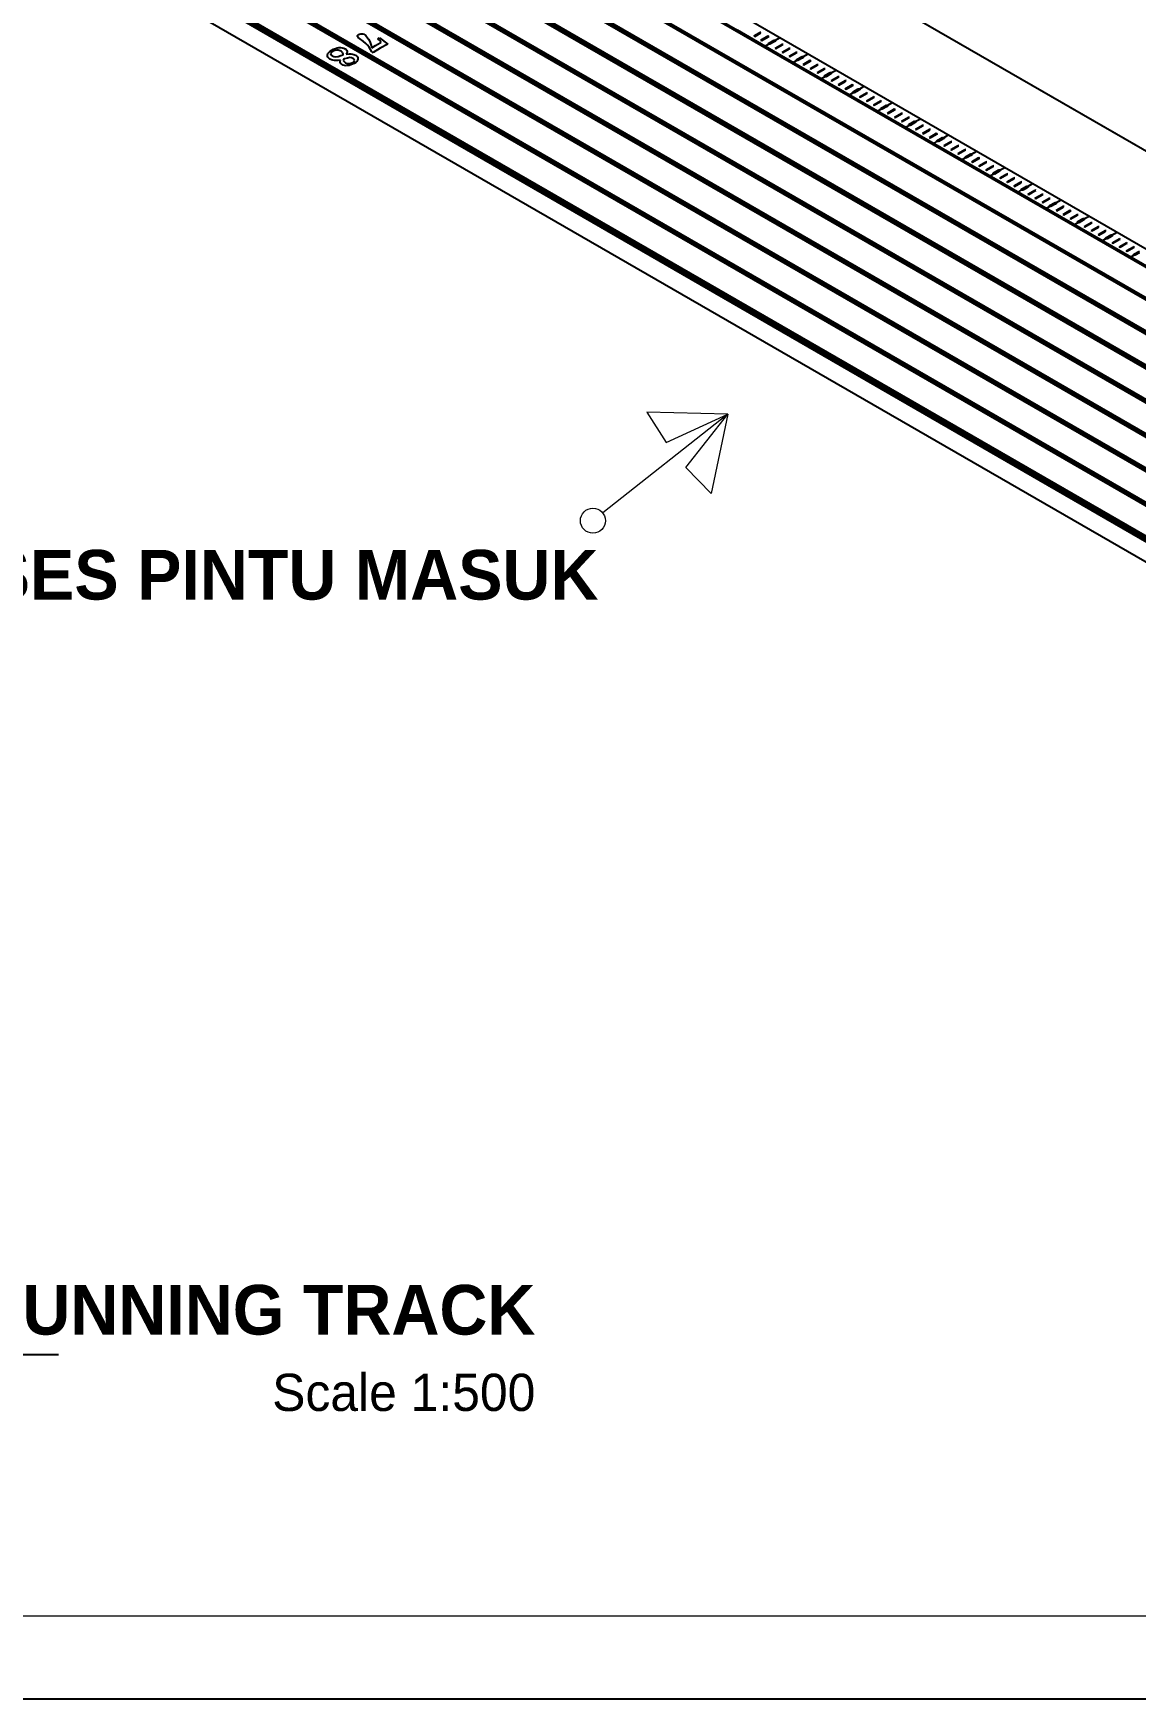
# Model space of a CAD drawing. Header units: centimetres. Extents: x -292707 to 138715, y -53922 to 66277.
# Drawn here: x 84074 to 87403, y -22067 to -17036 of the extents above; entities that cross this region are included whole.
import ezdxf

# ---------------------------------------------------------------- set-up
doc = ezdxf.new("R2010")
doc.units = ezdxf.units.CM
for name, color, linetype in [('A-ALINE-7', 119, 'Continuous'), ('A-ANNOTATION', 144, 'Continuous'), ('A-TEXT', 254, 'Continuous')]:
    doc.layers.add(name, color=color, linetype=linetype)
doc.layers.add('A-FILL-1', color=250, linetype='Continuous', lineweight=0, true_color=0x333333)
doc.styles.add('Scale 1000', font='GOTHICB.TTF', dxfattribs={"height": 150})
doc.styles.add('Scale 80', font='GOTHICB.TTF', dxfattribs={"height": 20})

# ---------------------------------------------------------------- blocks, each defined once
blk = doc.blocks.new('A$Cbf84a4b9')
at = {"layer": 'A-ALINE-7'}
for p, q in [((2419.5, 5288.7), (6160.1, 3129.1)), ((2419.5, 5288.7), (9900.7, 969.4)), ((2852, 4692), (8867, 1219.2)), ((2857.8, 4683.7), (8852.3, 1222.8)), ((2908.9, 4710.5), (8898.9, 1252.1)), ((2759, 4642), (8779.8, 1165.9)), ((2762.6, 4644), (8783.2, 1168)), ((2771.1, 4638.3), (8773.1, 1173)), ((2774.8, 4640.2), (8776.5, 1175.1)), ((2666, 4592), (8692.6, 1112.5)), ((2669.7, 4593.9), (8696, 1114.6)), ((2680.6, 4590.9), (8690.6, 1121)), ((2684.3, 4592.8), (8694, 1123.2)), ((2573.1, 4541.9), (8605.4, 1059.2)), ((2576.8, 4543.9), (8608.8, 1061.3)), ((2586.5, 4541.5), (8604.6, 1067)), ((2590.2, 4543.5), (8608, 1069.1)), ((2480.2, 4491.8), (8518.1, 1005.9)), ((2483.9, 4493.8), (8521.5, 1008)), ((2492.3, 4492.2), (8518.7, 1012.9)), ((2496, 4494.2), (8522.1, 1015)), ((2387.4, 4441.7), (8430.8, 952.6)), ((2391.1, 4443.7), (8434.2, 954.7)), ((2398.2, 4442.9), (8432.7, 958.8)), ((2401.9, 4444.8), (8436.1, 960.9)), ((2294.6, 4391.6), (8343.4, 899.3)), ((2298.3, 4393.6), (8346.9, 901.4)), ((2304, 4393.5), (8346.8, 904.7)), ((2307.7, 4395.5), (8350.2, 906.9)), ((2201.9, 4341.5), (8256, 846.1)), ((2205.5, 4343.4), (8259.5, 848.2)), ((2209.8, 4344.2), (8260.8, 850.7)), ((2213.5, 4346.2), (8264.2, 852.8)), ((2109.2, 4291.3), (8168.6, 792.9)), ((2112.8, 4293.3), (8172.1, 795)), ((2115.7, 4294.9), (8174.9, 796.6)), ((2115.7, 4292.4), (8174.9, 794.1)), ((2115.7, 4284.3), (8174.9, 786)), ((2119.4, 4296.8), (8178.3, 798.7)), ((2120.9, 4297.6), (8179.6, 799.6)), ((8174.9, 722.9), (2115.7, 4221.2)), ((4954.7, 3477.3), (5039.5, 3428.3)), ((5005.9, 3459.1), (5027.1, 3471.4)), ((3736.5, 3419.1), (3742.1, 3421.4)), ((3742.1, 3421.4), (3747.6, 3423.1)), ((3747.6, 3423.1), (3752.8, 3423.9)), ((3752.8, 3423.9), (3757.9, 3424.1)), ((3757.9, 3424.1), (3762.6, 3423.6)), ((3762.6, 3423.6), (3767.1, 3422.3)), ((3767.1, 3422.3), (3771.3, 3420.3)), ((3808.5, 3457.7), (3809.1, 3460.5)), ((3810.6, 3454.6), (3808.5, 3457.7)), ((3809.1, 3460.5), (3812.2, 3463.1)), ((3815.2, 3451), (3810.6, 3454.6)), ((3812.2, 3463.1), (3815.2, 3464.5)), ((3815.2, 3464.5), (3818.4, 3465.3)), ((3826, 3443.8), (3815.2, 3451)), ((3818.4, 3465.3), (3821.7, 3465.5)), ((3821.7, 3465.5), (3825.2, 3465.1)), ((3825.2, 3465.1), (3828.5, 3464.1)), ((3834.3, 3436.8), (3826, 3443.8)), ((3828.5, 3464.1), (3831.4, 3462.5)), ((3831.4, 3462.5), (3834, 3460.5)), ((3834, 3460.5), (3836.2, 3457.9)), ((3839.3, 3431.5), (3834.3, 3436.8)), ((3836.2, 3457.9), (3841.6, 3449.9)), ((3843.9, 3425.5), (3839.3, 3431.5)), ((3841.6, 3449.9), (3845.6, 3442.5)), ((3852.1, 3411.1), (3843.9, 3425.5)), ((3845.6, 3442.5), (3849.2, 3433.6)), ((3849.2, 3433.6), (3851.9, 3423.5)), ((3851.9, 3423.5), (3863.3, 3430.5)), ((3877.1, 3422.5), (3855.8, 3408.9)), ((3863.3, 3430.5), (3877.4, 3438)), ((3870.4, 3450.5), (3875.7, 3453.1)), ((3876.5, 3445.2), (3870.4, 3450.5)), ((3875.7, 3453.1), (3900.6, 3434.8)), ((3879.4, 3441.9), (3876.5, 3445.2)), ((3900.6, 3434.8), (3877.1, 3422.5)), ((3877.4, 3438), (3879.5, 3439.9)), ((3879.5, 3439.9), (3879.4, 3441.9)), ((5005.9, 3459.1), (5008, 3457.9)), ((5008, 3457.9), (5027.1, 3468.9)), ((5027.1, 3446.9), (5048.3, 3459.1)), ((5027.1, 3446.9), (5029.3, 3445.6)), ((5029.3, 3445.6), (5048.3, 3456.7)), ((5039.5, 3428.3), (5049.4, 3434)), ((5039.5, 3428.3), (5124.4, 3379.3)), ((5050.5, 3457.9), (5048.3, 3459.1)), ((5048.3, 3459.1), (5048.3, 3456.7)), ((5048.3, 3456.7), (5050.5, 3457.9)), ((5049.4, 3436.5), (5066.4, 3446.3)), ((5049.4, 3434), (5049.4, 3436.5)), ((5053.6, 3434), (5049.4, 3434)), ((5066.4, 3441.4), (5053.6, 3434)), ((5066.4, 3446.3), (5070.6, 3446.3)), ((5066.4, 3446.3), (5066.4, 3441.4)), ((5070.6, 3443.8), (5066.4, 3441.4)), ((5069.6, 3422.4), (5090.8, 3434.6)), ((5069.6, 3422.4), (5071.7, 3421.2)), ((5070.6, 3446.3), (5082.5, 3453.1)), ((5070.6, 3446.3), (5070.6, 3443.8)), ((5071.7, 3421.2), (5090.8, 3432.2)), ((5092.9, 3433.4), (5090.8, 3434.6)), ((5090.8, 3434.6), (5090.8, 3432.2)), ((5090.8, 3432.2), (5092.9, 3433.4)), ((5090.8, 3410.1), (5112, 3422.4)), ((5114.1, 3421.2), (5112, 3422.4)), ((5112, 3422.4), (5112, 3419.9)), ((5112, 3419.9), (5114.1, 3421.2)), ((3718.1, 3398.3), (3718.2, 3402)), ((3719.3, 3395), (3718.1, 3398.3)), ((3718.2, 3402), (3719.6, 3405.8)), ((3721.8, 3392), (3719.3, 3395)), ((3719.6, 3405.8), (3722.1, 3409.4)), ((3725.6, 3389.2), (3721.8, 3392)), ((3722.1, 3409.4), (3725.8, 3412.8)), ((3729.9, 3387.2), (3725.6, 3389.2)), ((3725.8, 3412.8), (3730.8, 3416.1)), ((3729.4, 3409.3), (3727.6, 3405.6)), ((3727.6, 3405.6), (3728.4, 3402)), ((3728.4, 3402), (3731.9, 3398.9)), ((3734, 3412.8), (3729.4, 3409.3)), ((3734.4, 3385.7), (3729.9, 3387.2)), ((3730.8, 3416.1), (3736.5, 3419.1)), ((3731.9, 3398.9), (3736.9, 3397)), ((3740.3, 3415.5), (3734, 3412.8)), ((3739.2, 3384.9), (3734.4, 3385.7)), ((3736.9, 3397), (3742.7, 3396.5)), ((3744.3, 3384.6), (3739.2, 3384.9)), ((3746.9, 3416.4), (3740.3, 3415.5)), ((3742.7, 3396.5), (3749.9, 3397.6)), ((3750.7, 3385.1), (3744.3, 3384.6)), ((3750.2, 3416.3), (3746.9, 3416.4)), ((3749.9, 3397.6), (3758.9, 3400.2)), ((3753.4, 3415.7), (3750.2, 3416.3)), ((3757.7, 3386.4), (3750.7, 3385.1)), ((3759.5, 3413.2), (3753.4, 3415.7)), ((3756.2, 3382.3), (3757.7, 3386.4)), ((3756.2, 3379.5), (3756.2, 3382.3)), ((3757.1, 3376.9), (3756.2, 3379.5)), ((3759.1, 3374.6), (3757.1, 3376.9)), ((3758.9, 3400.2), (3765.7, 3402.4)), ((3762, 3372.5), (3759.1, 3374.6)), ((3763.8, 3409.6), (3759.5, 3413.2)), ((3765.7, 3370.8), (3762, 3372.5)), ((3765.7, 3405.3), (3763.8, 3409.6)), ((3765.7, 3402.4), (3765.7, 3405.3)), ((3769.7, 3369.7), (3765.7, 3370.8)), ((3766.1, 3388), (3766, 3385.4)), ((3766, 3385.4), (3767.1, 3383)), ((3766.3, 3388.7), (3766.1, 3388)), ((3769.7, 3389.9), (3766.3, 3388.7)), ((3767.1, 3383), (3769.2, 3380.7)), ((3769.2, 3380.7), (3772.5, 3378.4)), ((3778.4, 3392.4), (3769.7, 3389.9)), ((3771.3, 3420.3), (3774.3, 3418.1)), ((3772.5, 3378.4), (3777.6, 3376.4)), ((3774.3, 3418.1), (3776.3, 3415.7)), ((3777.2, 3409.9), (3774.7, 3404.5)), ((3774.7, 3404.5), (3784.1, 3405.6)), ((3776.3, 3415.7), (3777.3, 3412.9)), ((3777.3, 3412.9), (3777.2, 3409.9)), ((3777.6, 3376.4), (3783.2, 3375.8)), ((3785.3, 3393.6), (3778.4, 3392.4)), ((3783.2, 3375.8), (3788.8, 3376.7)), ((3788.9, 3371.7), (3784, 3370.3)), ((3784.1, 3405.6), (3789.1, 3405.4)), ((3790.9, 3393.2), (3785.3, 3393.6)), ((3788.8, 3376.7), (3794.3, 3379)), ((3793.9, 3373.6), (3788.9, 3371.7)), ((3789.1, 3405.4), (3793.8, 3404.6)), ((3795.5, 3391.5), (3790.9, 3393.2)), ((3793.8, 3404.6), (3798.2, 3403.3)), ((3798.9, 3376.2), (3793.9, 3373.6)), ((3794.3, 3379), (3798.2, 3382.1)), ((3798.8, 3388.7), (3795.5, 3391.5)), ((3798.2, 3403.3), (3802.3, 3401.3)), ((3798.2, 3382.1), (3799.7, 3385.4)), ((3799.7, 3385.4), (3798.8, 3388.7)), ((3803.3, 3379.2), (3798.9, 3376.2)), ((3802.3, 3401.3), (3806, 3398.7)), ((3806.6, 3382.3), (3803.3, 3379.2)), ((3806, 3398.7), (3808.5, 3395.8)), ((3808.8, 3385.7), (3806.6, 3382.3)), ((3808.5, 3395.8), (3809.8, 3392.6)), ((3809.9, 3389.2), (3808.8, 3385.7)), ((3809.8, 3392.6), (3809.9, 3389.2)), ((3852.1, 3411.1), (3855.8, 3408.9)), ((5090.8, 3410.1), (5092.9, 3408.9)), ((5092.9, 3408.9), (5112, 3419.9)), ((5112, 3397.9), (5133.2, 3410.1)), ((5112, 3397.9), (5114.1, 3396.7)), ((5114.1, 3396.7), (5133.2, 3407.7)), ((5124.4, 3379.3), (5134.3, 3385)), ((5124.4, 3379.3), (5209.2, 3330.3)), ((5135.3, 3408.9), (5133.2, 3410.1)), ((5133.2, 3410.1), (5133.2, 3407.7)), ((5133.2, 3407.7), (5135.3, 3408.9)), ((5134.3, 3387.5), (5151.2, 3397.3)), ((5134.3, 3385), (5134.3, 3387.5)), ((5138.5, 3385), (5134.3, 3385)), ((5151.2, 3392.4), (5138.5, 3385)), ((5151.2, 3397.3), (5155.5, 3397.3)), ((5151.2, 3397.3), (5151.2, 3392.4)), ((5155.5, 3394.8), (5151.2, 3392.4)), ((5154.4, 3373.4), (5175.6, 3385.6)), ((5154.4, 3373.4), (5156.5, 3372.2)), ((5155.5, 3397.3), (5167.3, 3404.1)), ((5155.5, 3397.3), (5155.5, 3394.8)), ((5156.5, 3372.2), (5175.6, 3383.2)), ((5177.7, 3384.4), (5175.6, 3385.6)), ((5175.6, 3385.6), (5175.6, 3383.2)), ((5175.6, 3383.2), (5177.7, 3384.4)), ((5175.6, 3361.1), (5196.8, 3373.4)), ((5177.7, 3359.9), (5196.8, 3370.9)), ((5199, 3372.2), (5196.8, 3373.4)), ((5196.8, 3373.4), (5196.8, 3370.9)), ((5196.8, 3370.9), (5199, 3372.2)), ((3774.2, 3369.3), (3769.7, 3369.7)), ((3779, 3369.5), (3774.2, 3369.3)), ((3784, 3370.3), (3779, 3369.5)), ((5175.6, 3361.1), (5177.7, 3359.9)), ((5196.8, 3348.9), (5218.1, 3361.1)), ((5196.8, 3348.9), (5199, 3347.7)), ((5199, 3347.7), (5218.1, 3358.7)), ((5209.2, 3330.3), (5219.1, 3336)), ((5209.2, 3330.3), (5294.1, 3281.3)), ((5220.2, 3359.9), (5218.1, 3361.1)), ((5218.1, 3361.1), (5218.1, 3358.7)), ((5218.1, 3358.7), (5220.2, 3359.9)), ((5219.1, 3338.5), (5236.1, 3348.3)), ((5219.1, 3336), (5219.1, 3338.5)), ((5223.4, 3336), (5219.1, 3336)), ((5236.1, 3343.4), (5223.4, 3336)), ((5236.1, 3348.3), (5240.3, 3348.3)), ((5236.1, 3348.3), (5236.1, 3343.4)), ((5240.3, 3345.8), (5236.1, 3343.4)), ((5239.3, 3324.4), (5260.5, 3336.6)), ((5239.3, 3324.4), (5241.4, 3323.2)), ((5240.3, 3348.3), (5252.2, 3355.1)), ((5240.3, 3348.3), (5240.3, 3345.8)), ((5241.4, 3323.2), (5260.5, 3334.2)), ((5262.6, 3335.4), (5260.5, 3336.6)), ((5260.5, 3336.6), (5260.5, 3334.2)), ((5260.5, 3334.2), (5262.6, 3335.4)), ((5260.5, 3312.1), (5281.7, 3324.4)), ((5262.6, 3310.9), (5281.7, 3321.9)), ((5283.8, 3323.2), (5281.7, 3324.4)), ((5281.7, 3324.4), (5281.7, 3321.9)), ((5281.7, 3321.9), (5283.8, 3323.2)), ((5260.5, 3312.1), (5262.6, 3310.9)), ((5281.7, 3299.9), (5302.9, 3312.1)), ((5281.7, 3299.9), (5283.8, 3298.7)), ((5283.8, 3298.7), (5302.9, 3309.7)), ((5294.1, 3281.3), (5304, 3287)), ((5294.1, 3281.3), (5378.9, 3232.3)), ((5305, 3310.9), (5302.9, 3312.1)), ((5302.9, 3312.1), (5302.9, 3309.7)), ((5302.9, 3309.7), (5305, 3310.9)), ((5304, 3289.5), (5320.9, 3299.3)), ((5304, 3287), (5304, 3289.5)), ((5308.2, 3287), (5304, 3287)), ((5320.9, 3294.4), (5308.2, 3287)), ((5320.9, 3299.3), (5325.2, 3299.3)), ((5320.9, 3299.3), (5320.9, 3294.4)), ((5325.2, 3296.8), (5320.9, 3294.4)), ((5324.1, 3275.4), (5345.3, 3287.7)), ((5324.1, 3275.4), (5326.2, 3274.2)), ((5325.2, 3299.3), (5337, 3306.1)), ((5325.2, 3299.3), (5325.2, 3296.8)), ((5326.2, 3274.2), (5345.3, 3285.2)), ((5347.5, 3286.4), (5345.3, 3287.7)), ((5345.3, 3287.7), (5345.3, 3285.2)), ((5345.3, 3285.2), (5347.5, 3286.4)), ((5345.3, 3263.2), (5366.5, 3275.4)), ((5347.5, 3261.9), (5366.5, 3273)), ((5368.7, 3274.2), (5366.5, 3275.4)), ((5366.5, 3275.4), (5366.5, 3273)), ((5366.5, 3273), (5368.7, 3274.2)), ((5345.3, 3263.2), (5347.5, 3261.9)), ((5366.5, 3250.9), (5387.8, 3263.2)), ((5366.5, 3250.9), (5368.7, 3249.7)), ((5368.7, 3249.7), (5387.8, 3260.7)), ((5378.9, 3232.3), (5388.8, 3238.1)), ((5378.9, 3232.3), (5463.8, 3183.3)), ((5389.9, 3261.9), (5387.8, 3263.2)), ((5387.8, 3263.2), (5387.8, 3260.7)), ((5387.8, 3260.7), (5389.9, 3261.9)), ((5388.8, 3240.5), (5405.8, 3250.3)), ((5388.8, 3238.1), (5388.8, 3240.5)), ((5393.1, 3238.1), (5388.8, 3238.1)), ((5405.8, 3245.4), (5393.1, 3238.1)), ((5405.8, 3250.3), (5410, 3250.3)), ((5405.8, 3250.3), (5405.8, 3245.4)), ((5410, 3247.8), (5405.8, 3245.4)), ((5409, 3226.4), (5430.2, 3238.7)), ((5409, 3226.4), (5411.1, 3225.2)), ((5410, 3250.3), (5421.9, 3257.1)), ((5410, 3250.3), (5410, 3247.8)), ((5411.1, 3225.2), (5430.2, 3236.2)), ((5432.3, 3237.4), (5430.2, 3238.7)), ((5430.2, 3238.7), (5430.2, 3236.2)), ((5430.2, 3236.2), (5432.3, 3237.4)), ((5430.2, 3214.2), (5451.4, 3226.4)), ((5432.3, 3212.9), (5451.4, 3224)), ((5453.5, 3225.2), (5451.4, 3226.4)), ((5451.4, 3226.4), (5451.4, 3224)), ((5451.4, 3224), (5453.5, 3225.2)), ((5430.2, 3214.2), (5432.3, 3212.9)), ((5451.4, 3201.9), (5472.6, 3214.2)), ((5451.4, 3201.9), (5453.5, 3200.7)), ((5453.5, 3200.7), (5472.6, 3211.7)), ((5463.8, 3183.3), (5473.7, 3189.1)), ((5463.8, 3183.3), (5548.6, 3134.4)), ((5474.7, 3212.9), (5472.6, 3214.2)), ((5472.6, 3214.2), (5472.6, 3211.7)), ((5472.6, 3211.7), (5474.7, 3212.9)), ((5473.7, 3191.5), (5490.6, 3201.3)), ((5473.7, 3189.1), (5473.7, 3191.5)), ((5477.9, 3189.1), (5473.7, 3189.1)), ((5490.6, 3196.4), (5477.9, 3189.1)), ((5490.6, 3201.3), (5494.9, 3201.3)), ((5490.6, 3201.3), (5490.6, 3196.4)), ((5494.9, 3198.9), (5490.6, 3196.4)), ((5493.8, 3177.4), (5515, 3189.7)), ((5493.8, 3177.4), (5495.9, 3176.2)), ((5494.9, 3201.3), (5506.7, 3208.2)), ((5494.9, 3201.3), (5494.9, 3198.9)), ((5495.9, 3176.2), (5515, 3187.2)), ((5517.2, 3188.4), (5515, 3189.7)), ((5515, 3189.7), (5515, 3187.2)), ((5515, 3187.2), (5517.2, 3188.4)), ((5515, 3165.2), (5536.2, 3177.4)), ((5517.2, 3164), (5536.2, 3175)), ((5538.4, 3176.2), (5536.2, 3177.4)), ((5536.2, 3177.4), (5536.2, 3175)), ((5536.2, 3175), (5538.4, 3176.2)), ((5515, 3165.2), (5517.2, 3164)), ((5536.2, 3152.9), (5557.5, 3165.2)), ((5536.2, 3152.9), (5538.4, 3151.7)), ((5538.4, 3151.7), (5557.5, 3162.7)), ((5548.6, 3134.4), (5558.5, 3140.1)), ((5548.6, 3134.4), (5633.5, 3085.4)), ((5559.6, 3164), (5557.5, 3165.2)), ((5557.5, 3165.2), (5557.5, 3162.7)), ((5557.5, 3162.7), (5559.6, 3164)), ((5558.5, 3142.5), (5575.5, 3152.3)), ((5558.5, 3140.1), (5558.5, 3142.5)), ((5562.8, 3140.1), (5558.5, 3140.1)), ((5575.5, 3147.4), (5562.8, 3140.1)), ((5575.5, 3152.3), (5579.7, 3152.3)), ((5575.5, 3152.3), (5575.5, 3147.4)), ((5579.7, 3149.9), (5575.5, 3147.4)), ((5578.7, 3128.4), (5599.9, 3140.7)), ((5578.7, 3128.4), (5580.8, 3127.2)), ((5579.7, 3152.3), (5591.6, 3159.2)), ((5579.7, 3152.3), (5579.7, 3149.9)), ((5580.8, 3127.2), (5599.9, 3138.2)), ((5602, 3139.5), (5599.9, 3140.7)), ((5599.9, 3140.7), (5599.9, 3138.2)), ((5599.9, 3138.2), (5602, 3139.5)), ((5599.9, 3116.2), (5621.1, 3128.4)), ((5602, 3115), (5621.1, 3126)), ((5623.2, 3127.2), (5621.1, 3128.4)), ((5621.1, 3128.4), (5621.1, 3126)), ((5621.1, 3126), (5623.2, 3127.2)), ((5599.9, 3116.2), (5602, 3115)), ((5621.1, 3103.9), (5642.3, 3116.2)), ((5621.1, 3103.9), (5623.2, 3102.7)), ((5623.2, 3102.7), (5642.3, 3113.7)), ((5633.5, 3085.4), (5643.4, 3091.1)), ((5633.5, 3085.4), (5718.3, 3036.4)), ((5644.4, 3115), (5642.3, 3116.2)), ((5642.3, 3116.2), (5642.3, 3113.7)), ((5642.3, 3113.7), (5644.4, 3115)), ((5643.4, 3093.5), (5660.3, 3103.3)), ((5643.4, 3091.1), (5643.4, 3093.5)), ((5647.6, 3091.1), (5643.4, 3091.1)), ((5660.3, 3098.4), (5647.6, 3091.1)), ((5660.3, 3103.3), (5664.6, 3103.3)), ((5660.3, 3103.3), (5660.3, 3098.4)), ((5664.6, 3100.9), (5660.3, 3098.4)), ((5663.5, 3079.4), (5684.7, 3091.7)), ((5663.5, 3079.4), (5665.7, 3078.2)), ((5664.6, 3103.3), (5676.4, 3110.2)), ((5664.6, 3103.3), (5664.6, 3100.9)), ((5665.7, 3078.2), (5684.7, 3089.2)), ((5686.9, 3090.5), (5684.7, 3091.7)), ((5684.7, 3091.7), (5684.7, 3089.2)), ((5684.7, 3089.2), (5686.9, 3090.5)), ((5684.7, 3067.2), (5706, 3079.4)), ((5686.9, 3066), (5706, 3077)), ((5708.1, 3078.2), (5706, 3079.4)), ((5706, 3079.4), (5706, 3077)), ((5706, 3077), (5708.1, 3078.2)), ((5684.7, 3067.2), (5686.9, 3066)), ((5706, 3055), (5727.2, 3067.2)), ((5706, 3055), (5708.1, 3053.7)), ((5708.1, 3053.7), (5727.2, 3064.8)), ((5718.3, 3036.4), (5728.2, 3042.1)), ((5718.3, 3036.4), (5803.2, 2987.4)), ((5729.3, 3066), (5727.2, 3067.2)), ((5727.2, 3067.2), (5727.2, 3064.8)), ((5727.2, 3064.8), (5729.3, 3066)), ((5728.2, 3044.5), (5745.2, 3054.3)), ((5728.2, 3042.1), (5728.2, 3044.5)), ((5732.5, 3042.1), (5728.2, 3042.1)), ((5745.2, 3049.4), (5732.5, 3042.1)), ((5745.2, 3054.3), (5749.4, 3054.3)), ((5745.2, 3054.3), (5745.2, 3049.4)), ((5749.4, 3051.9), (5745.2, 3049.4)), ((5748.4, 3030.5), (5769.6, 3042.7)), ((5748.4, 3030.5), (5750.5, 3029.2)), ((5749.4, 3054.3), (5761.3, 3061.2)), ((5749.4, 3054.3), (5749.4, 3051.9)), ((5750.5, 3029.2), (5769.6, 3040.3)), ((5771.7, 3041.5), (5769.6, 3042.7)), ((5769.6, 3042.7), (5769.6, 3040.3)), ((5769.6, 3040.3), (5771.7, 3041.5)), ((5769.6, 3018.2), (5790.8, 3030.5)), ((5771.7, 3017), (5790.8, 3028)), ((5792.9, 3029.2), (5790.8, 3030.5)), ((5790.8, 3030.5), (5790.8, 3028)), ((5790.8, 3028), (5792.9, 3029.2)), ((5769.6, 3018.2), (5771.7, 3017)), ((5790.8, 3006), (5812, 3018.2)), ((5790.8, 3006), (5792.9, 3004.7)), ((5792.9, 3004.7), (5812, 3015.8)), ((5803.2, 2987.4), (5813.1, 2993.1)), ((5803.2, 2987.4), (5888, 2938.4)), ((5814.1, 3017), (5812, 3018.2)), ((5812, 3018.2), (5812, 3015.8)), ((5812, 3015.8), (5814.1, 3017)), ((5813.1, 2995.6), (5830.1, 3005.3)), ((5813.1, 2993.1), (5813.1, 2995.6)), ((5817.3, 2993.1), (5813.1, 2993.1)), ((5830.1, 3000.5), (5817.3, 2993.1)), ((5830.1, 3005.3), (5834.3, 3005.3)), ((5830.1, 3005.3), (5830.1, 3000.5)), ((5834.3, 3002.9), (5830.1, 3000.5)), ((5833.2, 2981.5), (5854.4, 2993.7)), ((5833.2, 2981.5), (5835.4, 2980.2)), ((5834.3, 3005.3), (5846.1, 3012.2)), ((5834.3, 3005.3), (5834.3, 3002.9)), ((5835.4, 2980.2), (5854.4, 2991.3)), ((5856.6, 2992.5), (5854.4, 2993.7)), ((5854.4, 2993.7), (5854.4, 2991.3)), ((5854.4, 2991.3), (5856.6, 2992.5)), ((5854.4, 2969.2), (5875.7, 2981.5)), ((5854.4, 2969.2), (5856.6, 2968)), ((5856.6, 2968), (5875.7, 2979)), ((5877.8, 2980.2), (5875.7, 2981.5)), ((5875.7, 2981.5), (5875.7, 2979)), ((5875.7, 2979), (5877.8, 2980.2)), ((5875.7, 2957), (5896.9, 2969.2)), ((5899, 2968), (5896.9, 2969.2)), ((5896.9, 2969.2), (5896.9, 2966.8)), ((5875.7, 2957), (5877.8, 2955.7)), ((5877.8, 2955.7), (5896.9, 2966.8)), ((5888, 2938.4), (5897.9, 2944.1)), ((5888, 2938.4), (5972.9, 2889.4)), ((5896.9, 2966.8), (5899, 2968)), ((5897.9, 2946.6), (5914.9, 2956.4)), ((5897.9, 2944.1), (5897.9, 2946.6)), ((5902.2, 2944.1), (5897.9, 2944.1)), ((5914.9, 2951.5), (5902.2, 2944.1)), ((5914.9, 2956.4), (5919.1, 2956.4)), ((5914.9, 2956.4), (5914.9, 2951.5)), ((5919.1, 2953.9), (5914.9, 2951.5)), ((5918.1, 2932.5), (5939.3, 2944.7)), ((5918.1, 2932.5), (5920.2, 2931.3)), ((5919.1, 2956.4), (5931, 2963.2)), ((5919.1, 2956.4), (5919.1, 2953.9)), ((5920.2, 2931.3), (5939.3, 2942.3)), ((5941.4, 2943.5), (5939.3, 2944.7)), ((5939.3, 2944.7), (5939.3, 2942.3)), ((5939.3, 2942.3), (5941.4, 2943.5)), ((5939.3, 2920.2), (5960.5, 2932.5)), ((5939.3, 2920.2), (5941.4, 2919)), ((5941.4, 2919), (5960.5, 2930)), ((5962.6, 2931.3), (5960.5, 2932.5)), ((5960.5, 2932.5), (5960.5, 2930)), ((5960.5, 2930), (5962.6, 2931.3)), ((5960.5, 2908), (5981.7, 2920.2)), ((5983.8, 2919), (5981.7, 2920.2)), ((5981.7, 2920.2), (5981.7, 2917.8)), ((5981.7, 2917.8), (5983.8, 2919)), ((5960.5, 2908), (5962.6, 2906.8)), ((5962.6, 2906.8), (5981.7, 2917.8)), ((5972.9, 2889.4), (5982.8, 2895.1)), ((5972.9, 2889.4), (6057.7, 2840.4)), ((5982.8, 2897.6), (5999.8, 2907.4)), ((5982.8, 2895.1), (5982.8, 2897.6)), ((5987, 2895.1), (5982.8, 2895.1)), ((5999.8, 2902.5), (5987, 2895.1)), ((5999.8, 2907.4), (6004, 2907.4)), ((5999.8, 2907.4), (5999.8, 2902.5)), ((6004, 2904.9), (5999.8, 2902.5)), ((6002.9, 2883.5), (6024.2, 2895.7)), ((6002.9, 2883.5), (6005.1, 2882.3)), ((6004, 2907.4), (6015.9, 2914.2)), ((6004, 2907.4), (6004, 2904.9)), ((6005.1, 2882.3), (6024.2, 2893.3)), ((6026.3, 2894.5), (6024.2, 2895.7)), ((6024.2, 2895.7), (6024.2, 2893.3)), ((6024.2, 2893.3), (6026.3, 2894.5)), ((6024.2, 2871.2), (6045.4, 2883.5)), ((6024.2, 2871.2), (6026.3, 2870)), ((6026.3, 2870), (6045.4, 2881)), ((6047.5, 2882.3), (6045.4, 2883.5)), ((6045.4, 2883.5), (6045.4, 2881)), ((6045.4, 2881), (6047.5, 2882.3)), ((6045.4, 2859), (6066.6, 2871.2)), ((6047.5, 2857.8), (6066.6, 2868.8)), ((6068.7, 2870), (6066.6, 2871.2)), ((6066.6, 2871.2), (6066.6, 2868.8)), ((6066.6, 2868.8), (6068.7, 2870)), ((6045.4, 2859), (6047.5, 2857.8)), ((6057.7, 2840.4), (6067.6, 2846.1)), ((6057.7, 2840.4), (6142.6, 2791.4)), ((6067.6, 2848.6), (6084.6, 2858.4)), ((6067.6, 2846.1), (6067.6, 2848.6)), ((6071.9, 2846.1), (6067.6, 2846.1)), ((6084.6, 2853.5), (6071.9, 2846.1)), ((6084.6, 2858.4), (6088.9, 2858.4)), ((6084.6, 2858.4), (6084.6, 2853.5)), ((6088.9, 2855.9), (6084.6, 2853.5)), ((6087.8, 2834.5), (6109, 2846.7)), ((6087.8, 2834.5), (6089.9, 2833.3)), ((6088.9, 2858.4), (6100.7, 2865.2)), ((6088.9, 2858.4), (6088.9, 2855.9)), ((6089.9, 2833.3), (6109, 2844.3)), ((6111.1, 2845.5), (6109, 2846.7)), ((6109, 2846.7), (6109, 2844.3)), ((6109, 2844.3), (6111.1, 2845.5)), ((6109, 2822.3), (6130.2, 2834.5)), ((6109, 2822.3), (6111.1, 2821)), ((6111.1, 2821), (6130.2, 2832)), ((6132.3, 2833.3), (6130.2, 2834.5)), ((6130.2, 2834.5), (6130.2, 2832)), ((6130.2, 2832), (6132.3, 2833.3)), ((6130.2, 2810), (6151.4, 2822.3)), ((6132.3, 2808.8), (6151.4, 2819.8)), ((6153.6, 2821), (6151.4, 2822.3)), ((6151.4, 2822.3), (6151.4, 2819.8)), ((6151.4, 2819.8), (6153.6, 2821)), ((6130.2, 2810), (6132.3, 2808.8)), ((6142.6, 2791.4), (6152.5, 2797.1)), ((6142.6, 2791.4), (6227.4, 2742.4)), ((6152.5, 2799.6), (6169.5, 2809.4)), ((6152.5, 2797.1), (6152.5, 2799.6)), ((6156.7, 2797.1), (6152.5, 2797.1)), ((6169.5, 2804.5), (6156.7, 2797.1))]:
    blk.add_line(p, q, dxfattribs=at)
blk = doc.blocks.new('*U474')
at = {"layer": 'A-ANNOTATION'}
h = blk.add_hatch(color=256, dxfattribs=at)
h.dxf.hatch_style = 1
h.paths.add_polyline_path([(62379.58, 26197.92, 1), (62443.58, 26197.92, 1)])
h.paths.add_polyline_path([(62441.58, 26197.92, -1), (62381.58, 26197.92, -1)], flags=16)
blk.add_lwpolyline([(62443.58, 26197.92), (62814.59, 26197.92)], dxfattribs=at)
for radius in [32, 30]:
    blk.add_circle((62411.58, 26197.92), radius, dxfattribs=at)
blk = doc.blocks.new('jhgkjhkjhkjh')
at = {"layer": 'A-FILL-1', "ltscale": 0.25}
blk.add_lwpolyline([(-1286.61, 931.53), (-933.61, 931.53), (-933.61, 1218.53), (-1286.61, 1218.53)], close=True, dxfattribs=at)
at = {"layer": 'Defpoints'}
blk.add_lwpolyline([(-1296.61, 926.53), (-876.61, 926.53), (-876.61, 1223.53), (-1296.61, 1223.53)], close=True, dxfattribs=at)
blk = doc.blocks.new('A$C11e71b18')
at = {"layer": 'A-FILL-1', "ltscale": 0.25}
for points in [[(255.6, 909.2), (0, 601.9), (177.4, 584.2), (255.6, 909.2)], [(255.6, 909.2), (255.6, 123.4)], [(255.6, 909.2), (511.2, 601.9), (333.8, 584.2), (255.6, 909.2)]]:
    blk.add_lwpolyline(points, dxfattribs=at)
blk.add_circle((255.6, 61.7), 61.7, dxfattribs=at)

msp = doc.modelspace()

# ---------------------------------------------------------------- block references
at = {"ltscale": 5}
msp.add_blockref('A$Cbf84a4b9', (81244.2, -20503.6), dxfattribs=at)
at = {"ltscale": 5, "xscale": 0.6127683940519877, "yscale": 0.6127683940519877, "zscale": 0.6127683940519877, "rotation": 308.3145210749918}
msp.add_blockref('A$C11e71b18', (85637, -18409.2), dxfattribs=at)
at = {"layer": 'A-TEXT'}
for name, p, xscale, yscale, zscale in [('jhgkjhkjhkjh', (144745.8, -68393.7), 50, 50, 50), ('*U474', (-386959, -217511.4), 7.5, 7.5, 7.5)]:
    msp.add_blockref(name, p, dxfattribs=dict(at, xscale=xscale, yscale=yscale, zscale=zscale))

# ---------------------------------------------------------------- texts
at = {"layer": 'A-TEXT', "ltscale": 0.25}
for s, width, gutter_width, insert, char_height, attachment_point, style in [('\\pi815.54926;AKSES PINTU MASUK', 3615.055, 750, (82825.2, -18597), 150, 1, 'Scale 1000'), ('ISOMETRI RUNNING TRACK', 4067.648, 562.5, (85590, -20893.4), 150, 6, 'Scale 80'), ('{\\fCentury Gothic|b0|i0|c0|p34;Scale 1:500}', 4067.648, 562.5, (85590, -21142.6), 112.5, 6, 'Scale 80')]:
    msp.add_mtext_dynamic_manual_height_columns(s, width=width, gutter_width=gutter_width, heights=[0], dxfattribs=dict(at, insert=insert, char_height=char_height, attachment_point=attachment_point, style=style))

doc.saveas('drawing.dxf')
